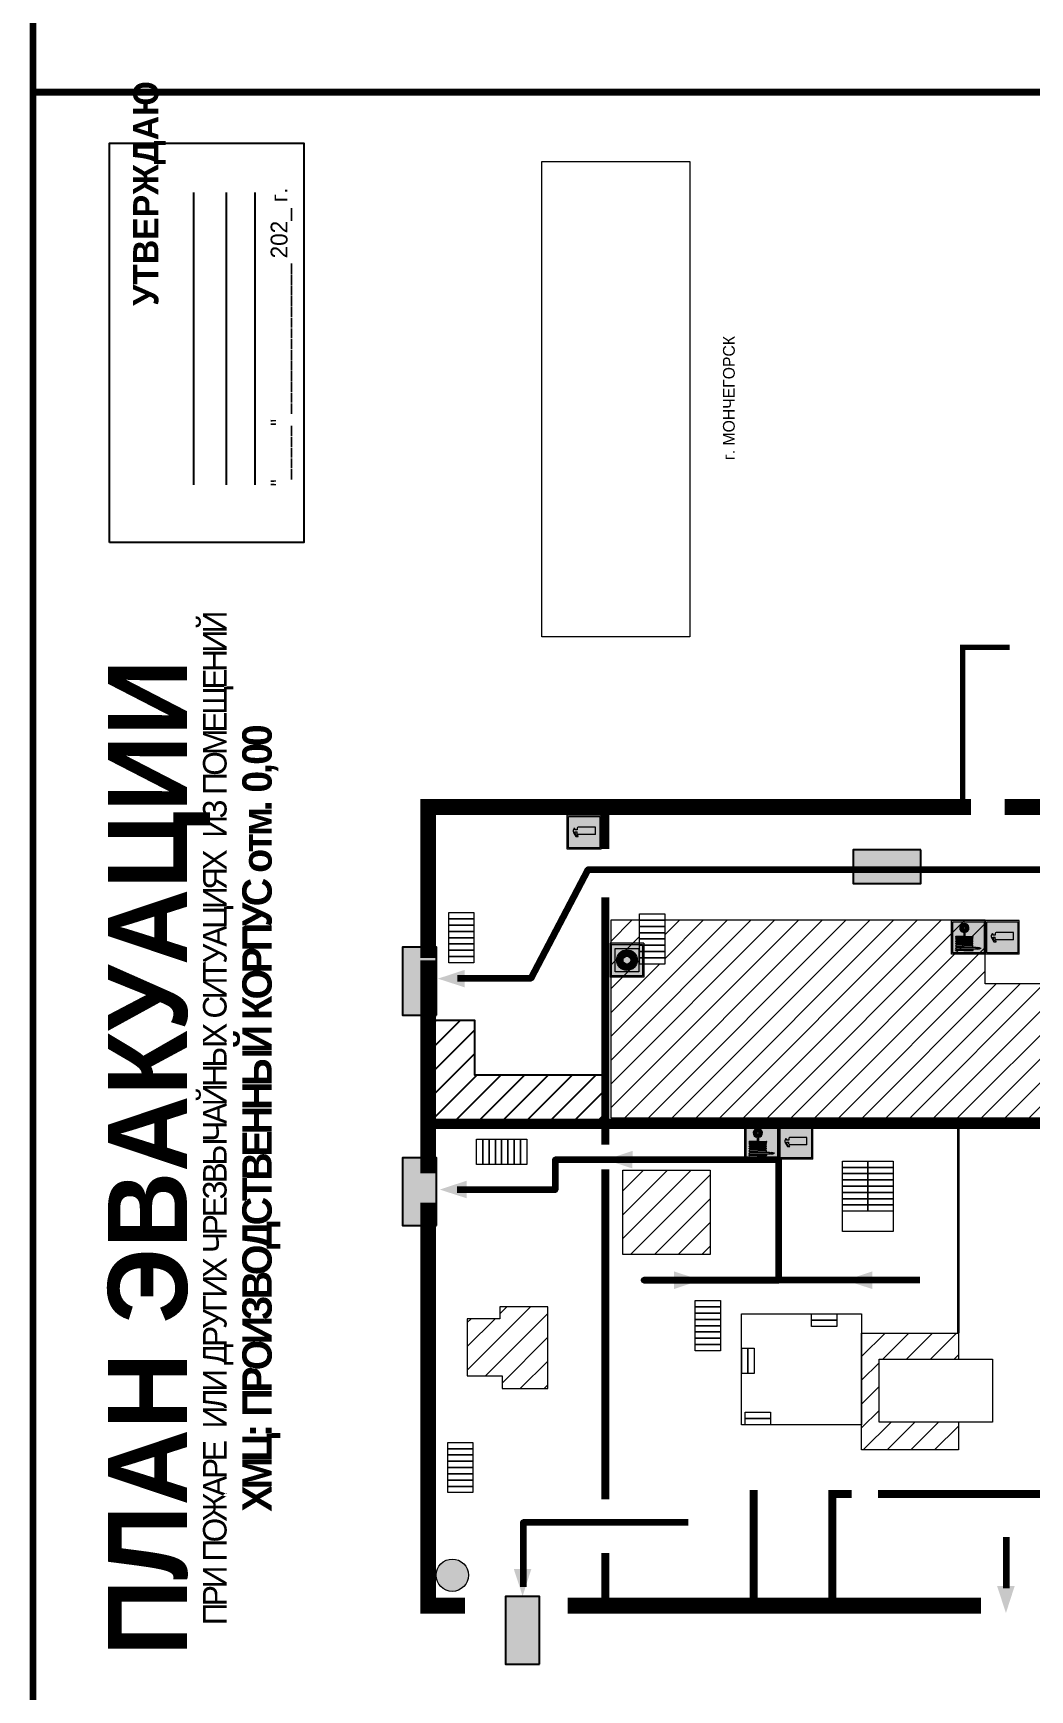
# Model space of a CAD drawing. Header units: millimetres. Extents: x 13114 to 67229, y 22859 to 38520.
# Drawn here: x 18739.7 to 18976.8, y 30517.2 to 30911.3 of the extents above; entities that cross this region are included whole.
import ezdxf

# ---------------------------------------------------------------- set-up
doc = ezdxf.new("R2010")
doc.units = ezdxf.units.MM
doc.linetypes.add('{ Wide Dash }', pattern=[12, 4, -2, 4, -2])
doc.layers.add('План_Штампы', color=7, linetype='Continuous')
doc.styles.add('обычный', font='arial.ttf')
picture_1 = doc.add_image_def('image1.jpg', size_in_pixel=(337, 105))
pattern_1 = [(225, (40975.229, 40448.611), (2.8287807, -2.8287807), [])]

# ---------------------------------------------------------------- blocks, each defined once
blk = doc.blocks.new('A$C7B8C2D5B')
at = {"lineweight": 0}
h = blk.add_hatch(color=5, dxfattribs=at)
h.dxf.hatch_style = 1
h.paths.add_polyline_path([(1.4, -3.02, 1), (-2.11, -3.02, 1)])
at = {"color": 5, "lineweight": 0}
blk.add_circle((-0.36, -3.02), 1.75, dxfattribs=at)
blk = doc.blocks.new('A$C32E8229D')
at = {"true_color": 0xffffff}
blk.add_hatch(color=7, dxfattribs=at).paths.add_polyline_path([(0, 0), (0, -8), (16, -8), (16, 0)])
h = blk.add_hatch(color=126)
h.paths.add_polyline_path([(0.2, -0.2), (15.8, -0.2), (15.8, -7.8), (0.2, -7.8)])
h.paths.add_polyline_path([(13.49, -2.05), (12.08, -2.05), (11.37, -2.63, 0.162397), (11.29, -2.84), (11.29, -3.63), (10.35, -3.63), (10.35, -4.05), (11.68, -4.05), (11.68, -3.48), (12.26, -4.28), (11.29, -5.1), (11.29, -6.78), (11.85, -6.78), (11.85, -5.44), (12.8, -4.64), (12.8, -5.94), (14.46, -5.94), (14.46, -5.39), (13.45, -5.39), (13.45, -3.97), (12.46, -2.59), (13.15, -2.59), (13.69, -3.34), (14.18, -3)], flags=16)
h.paths.add_polyline_path([(10.74, -1.82, 1), (11.8, -1.82, 1)], flags=16)
h.paths.add_polyline_path([(9.39, -3.59), (5.99, -3.59), (6.56, -3.03), (5.91, -3.03), (5.1, -3.83), (5.91, -4.64), (6.56, -4.64), (5.99, -4.09), (9.39, -4.09)], flags=16)
h.paths.add_polyline_path([(4.29, -1.08), (1.72, -1.08), (1.72, -6.6), (4.29, -6.6)], flags=16)
at = {"color": 126}
blk.add_lwpolyline([(16, -8), (0, -8), (0, 0), (16, 0)], close=True, dxfattribs=at)
blk = doc.blocks.new('A$C54414219')
at = {"true_color": 0xffffff}
h = blk.add_hatch(color=7, dxfattribs=at)
h.paths.add_polyline_path([(2.39, -9.45), (2.39, -18.3), (11.23, -18.3), (11.23, -9.45)], flags=0)
h.paths.add_polyline_path([(10.71, -13.87, -1), (2.92, -13.87, -1)], flags=0)
h.paths.add_polyline_path([(8.3, -13.87, -1), (5.33, -13.87, -1)], flags=0)
h.paths.add_polyline_path([(0.41, -7.47), (0.41, -20.27), (13.21, -20.27), (13.21, -7.47)])
h.paths.add_polyline_path([(0.92, -19.77), (12.71, -19.77), (12.71, -7.98), (0.92, -7.98)], flags=16)
h.paths.add_polyline_path([(11.23, -9.45), (11.23, -18.3), (2.39, -18.3), (2.39, -9.45)], flags=0)
at = {"lineweight": 5}
h = blk.add_hatch(color=242, dxfattribs=at)
h.paths.add_polyline_path([(12.71, -7.98), (0.92, -7.98), (0.92, -19.77), (12.71, -19.77)])
h.paths.add_polyline_path([(11.23, -18.3), (2.39, -18.3), (2.39, -9.45), (11.23, -9.45)], flags=16)
h.paths.add_polyline_path([(10.71, -13.87, -1), (2.92, -13.87, -1)], flags=0)
h.paths.add_polyline_path([(8.3, -13.87, -1), (5.33, -13.87, -1)], flags=0)
at = {"true_color": 0xffffff}
h = blk.add_hatch(color=7, dxfattribs=at)
h.paths.add_polyline_path([(2.39, -9.45), (2.39, -18.3), (11.23, -18.3), (11.23, -9.45)])
h.paths.add_polyline_path([(10.71, -13.87, -1), (2.92, -13.87, -1)], flags=16)
h.paths.add_polyline_path([(8.3, -13.87, -1), (5.33, -13.87, -1)], flags=0)
at = {"lineweight": 5}
h = blk.add_hatch(color=242, dxfattribs=at)
h.paths.add_polyline_path([(2.92, -13.87, 1), (10.71, -13.87, 1)])
h.paths.add_polyline_path([(8.3, -13.87, -1), (5.33, -13.87, -1)], flags=16)
at = {"color": 242, "lineweight": 5}
for p, q in [((0.41, -20.27), (0.41, -7.47)), ((0.41, -7.47), (13.21, -7.47)), ((0.41, -7.47), (13.21, -7.47)), ((13.21, -20.27), (13.21, -7.47)), ((0.41, -20.27), (13.21, -20.27))]:
    blk.add_line(p, q, dxfattribs=at)
for points in [[(0.92, -7.98), (12.71, -7.98), (12.71, -19.77), (0.92, -19.77)], [(2.39, -9.45), (11.23, -9.45), (11.23, -18.3), (2.39, -18.3)]]:
    blk.add_lwpolyline(points, close=True, dxfattribs=at)
for radius in [3.89, 1.49]:
    blk.add_circle((6.81, -13.87), radius, dxfattribs=at)
blk = doc.blocks.new('A$C7B4425F7')
at = {"true_color": 0xffffff}
blk.add_hatch(color=7, dxfattribs=at).paths.add_polyline_path([(0, 0), (-16, 0), (-16, -8), (0, -8)])
h = blk.add_hatch(color=126)
h.paths.add_polyline_path([(-0.2, -0.2), (-15.8, -0.2), (-15.8, -7.8), (-0.2, -7.8)])
h.paths.add_polyline_path([(-11.76, -2.03), (-11.76, -3.66), (-11.17, -3.66, -0.568275), (-11.17, -6.18), (-12.58, -6.18), (-12.58, -2.03)], flags=16)
h.paths.add_polyline_path([(-13.33, -4.12, -0.495768), (-13.59, -6.18), (-15.03, -6.18), (-15.03, -2.03), (-13.59, -2.03, -0.487973)], flags=16)
h.paths.add_polyline_path([(-10.25, -2.03), (-9.48, -2.03), (-9.48, -6.18), (-10.25, -6.18)], flags=16)
h.paths.add_polyline_path([(-13.84, -3.69), (-14.24, -3.69), (-14.24, -3.03), (-13.9, -3.03, -0.692621)], flags=0)
h.paths.add_polyline_path([(-9.15, -2.03), (-8.4, -2.03), (-8.04, -3.07), (-7.68, -2.03), (-6.93, -2.03), (-7.64, -4.1), (-6.93, -6.18), (-7.68, -6.18), (-8.04, -5.14), (-8.4, -6.18), (-9.15, -6.18), (-8.44, -4.1)], flags=16)
h.paths.add_polyline_path([(-11.76, -4.46), (-11.42, -4.46, -0.692621), (-11.36, -5.12), (-11.76, -5.12)], flags=0)
h.paths.add_polyline_path([(-13.9, -5.2), (-14.24, -5.2), (-14.24, -4.55), (-13.84, -4.55, -0.708038)], flags=0)
edge = h.paths.add_edge_path(flags=16)
edge.add_ellipse((-5.51, -4.08), major_axis=(0, 2.05), ratio=0.586184, start_angle=0, end_angle=360)
edge = h.paths.add_edge_path(flags=0)
edge.add_ellipse((-5.51, -4.08), major_axis=(0, 1.14), ratio=0.454828, start_angle=0, end_angle=360)
h.paths.add_polyline_path([(-4.13, -4.96, 0.377264), (-3.48, -4.52, 0.0555), (-3.16, -2.03), (-1.66, -2.03), (-1.66, -4.96), (-0.96, -4.96), (-0.96, -7.01), (-1.75, -7.01), (-1.75, -6.18), (-3.3, -6.18), (-3.3, -7.02), (-4.13, -7.02)], flags=16)
h.paths.add_polyline_path([(-2.73, -2.91), (-2.28, -2.91), (-2.28, -4.96), (-3.05, -4.96, 0.079136)], flags=0)
at = {"color": 126}
blk.add_lwpolyline([(-16, -8), (0, -8), (0, 0), (-16, 0)], close=True, dxfattribs=at)
blk = doc.blocks.new('A$C3AD82952')
at = {"true_color": 0xf5f5ff}
h = blk.add_hatch(color=7, dxfattribs=at)
h.dxf.hatch_style = 1
h.paths.add_polyline_path([(8.21, 8.73, 0.414214), (7.89, 9.05), (7.22, 9.05), (7.22, 9.92), (7.59, 9.92, 1), (7.57, 10.36), (7.22, 10.36), (7.22, 10.6), (6.43, 10.6), (6.43, 10.36), (6.01, 10.36), (4.74, 9.59), (4.74, 8.69), (4.98, 8.73), (4.98, 9.26), (6.12, 9.91), (6.43, 9.91), (6.43, 9.05), (5.76, 9.05, 0.414214), (5.44, 8.73), (5.44, 2.2), (8.21, 2.2)], flags=0)
h.paths.add_polyline_path([(12.8, 12.8), (0, 12.8), (0, 0), (12.8, 0)])
h.paths.add_polyline_path([(0.51, 12.29), (12.29, 12.29), (12.29, 0.51), (0.51, 0.51)], flags=16)
h.paths.add_polyline_path([(4.74, 9.59), (6.01, 10.36), (6.43, 10.36), (6.43, 10.6), (7.22, 10.6), (7.22, 10.36), (7.59, 10.36, -0.94586), (7.59, 9.92), (7.22, 9.92), (7.22, 9.05), (7.89, 9.05, -0.414214), (8.21, 8.73), (8.21, 2.2), (5.44, 2.2), (5.44, 8.73, -0.414214), (5.76, 9.05), (6.43, 9.05), (6.43, 9.91), (6.12, 9.91), (4.98, 9.26), (4.98, 8.73), (4.74, 8.69)], flags=0)
h = blk.add_hatch(color=242)
h.dxf.hatch_style = 1
h.paths.add_polyline_path([(12.29, 12.29), (0.51, 12.29), (0.51, 0.51), (12.29, 0.51)])
h.paths.add_polyline_path([(4.74, 8.69), (4.74, 9.59), (6.01, 10.36), (6.43, 10.36), (6.43, 10.6), (7.22, 10.6), (7.22, 10.36), (7.59, 10.36, -0.94586), (7.59, 9.92), (7.22, 9.92), (7.22, 9.05), (7.89, 9.05, -0.414214), (8.21, 8.73), (8.21, 2.2), (5.44, 2.2), (5.44, 8.73, -0.414214), (5.76, 9.05), (6.43, 9.05), (6.43, 9.91), (6.12, 9.91), (4.98, 9.26), (4.98, 8.73)], flags=16)
h = blk.add_hatch(color=7, dxfattribs=at)
h.dxf.hatch_style = 1
h.paths.add_polyline_path([(8.21, 8.73, 0.414214), (7.89, 9.05), (7.22, 9.05), (7.22, 9.92), (7.59, 9.92, 1), (7.57, 10.36), (7.22, 10.36), (7.22, 10.6), (6.43, 10.6), (6.43, 10.36), (6.01, 10.36), (4.74, 9.59), (4.74, 8.69), (4.98, 8.73), (4.98, 9.26), (6.12, 9.91), (6.43, 9.91), (6.43, 9.05), (5.76, 9.05, 0.414214), (5.44, 8.73), (5.44, 2.2), (8.21, 2.2)])
at = {"color": 242, "lineweight": 5}
for p, q in [((0, 0), (0, 12.8)), ((0, 12.8), (12.8, 12.8)), ((12.8, 0), (12.8, 12.8)), ((6.01, 10.36), (4.74, 9.59)), ((4.74, 9.59), (4.74, 8.69)), ((4.74, 8.69), (4.98, 8.73)), ((4.98, 9.26), (6.12, 9.91)), ((4.98, 8.73), (4.98, 9.26)), ((5.44, 2.2), (5.44, 8.73)), ((5.76, 9.05), (6.43, 9.05)), ((6.01, 10.36), (6.43, 10.36)), ((6.12, 9.91), (6.43, 9.91)), ((7.22, 10.6), (6.43, 10.6)), ((6.43, 10.6), (6.43, 10.36)), ((6.43, 9.91), (6.43, 9.05)), ((7.22, 10.36), (7.22, 10.6)), ((7.59, 10.36), (7.22, 10.36)), ((7.22, 9.05), (7.22, 9.92)), ((7.59, 9.92), (7.22, 9.92)), ((7.89, 9.05), (7.22, 9.05)), ((8.21, 2.2), (8.21, 8.73)), ((0, 0), (12.8, 0)), ((5.44, 2.2), (8.21, 2.2))]:
    blk.add_line(p, q, dxfattribs=at)
blk.add_lwpolyline([(0.51, 12.29), (12.29, 12.29), (12.29, 0.51), (0.51, 0.51)], close=True, dxfattribs=at)
for centre, radius, start, end in [((5.76, 8.73), 0.32, 90, 180), ((7.58, 10.14), 0.223, 273.18746, 86.81254), ((7.89, 8.73), 0.32, 0, 90)]:
    blk.add_arc(centre, radius, start, end, dxfattribs=at)
blk = doc.blocks.new('A$C37112FD5')
at = {"true_color": 0xf5f5ff}
h = blk.add_hatch(color=7, dxfattribs=at)
h.dxf.hatch_style = 1
h.paths.add_polyline_path([(12.8, -7.4), (0, -7.4), (0, -20.2), (12.8, -20.2)])
h.paths.add_polyline_path([(12.29, -7.91), (12.29, -19.69), (0.51, -19.69), (0.51, -7.91)], flags=16)
h.paths.add_polyline_path([(4.98, -9.04, -0.42597), (5.17, -9.22), (5.17, -12.25), (5.17, -15.29, -0.432244), (4.98, -15.47), (4.83, -15.47, -0.42597), (4.64, -15.29), (4.64, -12.25), (4.64, -9.22, -0.432244), (4.83, -9.04)], flags=0)
h.paths.add_polyline_path([(4.28, -9.22), (4.28, -12.25), (4.28, -15.29, -0.432244), (4.09, -15.47), (3.94, -15.47, -0.42597), (3.75, -15.29), (3.75, -12.25), (3.75, -9.22, -0.432244), (3.94, -9.04), (4.09, -9.04, -0.42597)], flags=0)
h.paths.add_polyline_path([(5.72, -9.04), (5.87, -9.04, -0.42597), (6.06, -9.22), (6.06, -12.25), (6.06, -15.29, -0.432244), (5.87, -15.47), (5.72, -15.47, -0.42597), (5.53, -15.29), (5.53, -12.25), (5.53, -9.22, -0.432244)], flags=0)
h.paths.add_polyline_path([(6.42, -8.9), (6.5, -8.9, -0.42597), (6.69, -9.08), (6.69, -12.03), (8.21, -12.03, -15.824349), (8.21, -12.47), (6.69, -12.47), (6.69, -15.42, -0.432244), (6.5, -15.6), (6.42, -15.6)], flags=0)
h.paths.add_polyline_path([(3.39, -9.22), (3.39, -12.25), (3.39, -15.29, -0.432244), (3.2, -15.47), (3.05, -15.47, -0.42597), (2.85, -15.29), (2.85, -12.25), (2.85, -9.22, -0.432244), (3.05, -9.04), (3.2, -9.04, -0.42597)], flags=0)
h.paths.add_polyline_path([(2.5, -9.22), (2.5, -16.71), (1.96, -16.71), (1.96, -9.22, -0.432244), (2.15, -9.04), (2.31, -9.04, -0.42597)], flags=0)
h.paths.add_polyline_path([(1.61, -8.9), (1.61, -15.6), (1.57, -15.6, -0.42597), (1.37, -15.42), (1.37, -12.03), (1.37, -9.09, -0.432244), (1.57, -8.9)], flags=0)
h.paths.add_polyline_path([(9.76, -10.81), (9.76, -12.03), (8.49, -12.03, -0.336371)], flags=0)
h.paths.add_polyline_path([(8.49, -12.47), (9.76, -12.47), (9.76, -13.7, -0.336371)], flags=0)
h.paths.add_polyline_path([(10.11, -10.81, -0.336371), (11.38, -12.03), (10.11, -12.03)], flags=0)
h.paths.add_polyline_path([(10.11, -12.47), (11.38, -12.47, -0.336371), (10.11, -13.7)], flags=0)
h.paths.add_polyline_path([(2.5, -16.84), (2.5, -17.05), (1.97, -17.05), (1.97, -16.84)], flags=0)
h.paths.add_polyline_path([(2.5, -17.24, -0.033778), (2.24, -18.6, -0.033778), (1.97, -17.24)], flags=0)
h = blk.add_hatch(color=242)
h.dxf.hatch_style = 1
h.paths.add_polyline_path([(12.29, -7.91), (0.51, -7.91), (0.51, -19.69), (12.29, -19.69)])
h.paths.add_polyline_path([(6.42, -15.6), (6.42, -8.9), (6.5, -8.9, -0.42597), (6.69, -9.08), (6.69, -12.03), (8.21, -12.03, -15.824349), (8.21, -12.47), (6.69, -12.47), (6.69, -15.42, -0.432244), (6.5, -15.6)], flags=16)
h.paths.add_polyline_path([(5.87, -15.47), (5.72, -15.47, -0.42597), (5.53, -15.29), (5.53, -12.25), (5.53, -9.22, -0.432244), (5.72, -9.04), (5.87, -9.04, -0.42597), (6.06, -9.22), (6.06, -12.25), (6.06, -15.29, -0.432244)], flags=16)
h.paths.add_polyline_path([(4.98, -15.47), (4.83, -15.47, -0.42597), (4.64, -15.29), (4.64, -12.25), (4.64, -9.22, -0.432244), (4.83, -9.04), (4.98, -9.04, -0.42597), (5.17, -9.22), (5.17, -12.25), (5.17, -15.29, -0.432244)], flags=16)
h.paths.add_polyline_path([(4.09, -15.47), (3.94, -15.47, -0.42597), (3.75, -15.29), (3.75, -12.25), (3.75, -9.22, -0.432244), (3.94, -9.04), (4.09, -9.04, -0.42597), (4.28, -9.22), (4.28, -12.25), (4.28, -15.29, -0.432244)], flags=16)
h.paths.add_polyline_path([(3.2, -15.47), (3.05, -15.47, -0.42597), (2.85, -15.29), (2.85, -12.25), (2.85, -9.22, -0.432244), (3.05, -9.04), (3.2, -9.04, -0.42597), (3.39, -9.22), (3.39, -12.25), (3.39, -15.29, -0.432244)], flags=16)
h.paths.add_polyline_path([(2.5, -17.05), (1.97, -17.05), (1.97, -16.84), (2.5, -16.84)], flags=16)
h.paths.add_polyline_path([(2.5, -17.24, -0.033778), (2.24, -18.6, -0.033778), (1.97, -17.24)], flags=16)
h.paths.add_polyline_path([(2.5, -16.71), (1.96, -16.71), (1.96, -9.22, -0.432244), (2.15, -9.04), (2.31, -9.04, -0.42597), (2.5, -9.22)], flags=16)
h.paths.add_polyline_path([(1.61, -15.6), (1.57, -15.6, -0.42597), (1.37, -15.42), (1.37, -12.03), (1.37, -9.09, -0.432244), (1.57, -8.9), (1.61, -8.9)], flags=16)
h.paths.add_polyline_path([(8.49, -12.47), (9.76, -12.47), (9.76, -13.7, -0.336371)], flags=0)
h.paths.add_polyline_path([(10.11, -13.7), (10.11, -12.47), (11.38, -12.47, -0.336371)], flags=0)
h.paths.add_polyline_path([(8.49, -12.03, -0.336371), (9.76, -10.81), (9.76, -12.03)], flags=0)
h.paths.add_polyline_path([(10.11, -12.03), (10.11, -10.81, -0.336371), (11.38, -12.03)], flags=0)
h = blk.add_hatch(color=7, dxfattribs=at)
h.dxf.hatch_style = 1
h.paths.add_polyline_path([(1.61, -8.9), (1.57, -8.9, 0.432244), (1.37, -9.09), (1.37, -12.03), (1.37, -15.42, 0.42597), (1.57, -15.6), (1.61, -15.6)])
h.paths.add_polyline_path([(2.5, -9.22, 0.42597), (2.31, -9.04), (2.15, -9.04, 0.432244), (1.96, -9.22), (1.96, -16.71), (2.5, -16.71)])
h.paths.add_polyline_path([(2.5, -16.84), (1.97, -16.84), (1.97, -17.05), (2.5, -17.05)])
h.paths.add_polyline_path([(2.5, -17.24), (1.97, -17.24, 0.033778), (2.24, -18.6, 0.033778)])
h.paths.add_polyline_path([(3.39, -12.25), (3.39, -9.22, 0.42597), (3.2, -9.04), (3.05, -9.04, 0.432244), (2.85, -9.22), (2.85, -12.25), (2.85, -15.29, 0.42597), (3.05, -15.47), (3.2, -15.47, 0.432244), (3.39, -15.29)])
h.paths.add_polyline_path([(4.28, -12.25), (4.28, -9.22, 0.42597), (4.09, -9.04), (3.94, -9.04, 0.432244), (3.75, -9.22), (3.75, -12.25), (3.75, -15.29, 0.42597), (3.94, -15.47), (4.09, -15.47, 0.432244), (4.28, -15.29)])
h.paths.add_polyline_path([(5.17, -12.25), (5.17, -9.22, 0.42597), (4.98, -9.04), (4.83, -9.04, 0.432244), (4.64, -9.22), (4.64, -12.25), (4.64, -15.29, 0.42597), (4.83, -15.47), (4.98, -15.47, 0.432244), (5.17, -15.29)])
h.paths.add_polyline_path([(6.06, -12.25), (6.06, -9.22, 0.42597), (5.87, -9.04), (5.72, -9.04, 0.432244), (5.53, -9.22), (5.53, -12.25), (5.53, -15.29, 0.42597), (5.72, -15.47), (5.87, -15.47, 0.432244), (6.06, -15.29)])
h.paths.add_polyline_path([(6.69, -12.47), (8.21, -12.47, 15.824349), (8.21, -12.03), (6.69, -12.03), (6.69, -9.08, 0.42597), (6.5, -8.9), (6.42, -8.9), (6.42, -15.6), (6.5, -15.6, 0.432244), (6.69, -15.42)])
h.paths.add_polyline_path([(8.49, -12.47), (9.76, -12.47), (9.76, -13.7, -0.336371)], flags=16)
h.paths.add_polyline_path([(8.49, -12.03, -0.336371), (9.76, -10.81), (9.76, -12.03)], flags=16)
h.paths.add_polyline_path([(10.11, -12.47), (11.38, -12.47, -0.336371), (10.11, -13.7)], flags=16)
h.paths.add_polyline_path([(10.11, -12.03), (10.11, -10.81, -0.336371), (11.38, -12.03)], flags=16)
h = blk.add_hatch(color=242)
h.dxf.hatch_style = 1
h.paths.add_polyline_path([(9.76, -10.81, 0.336371), (8.49, -12.03), (9.76, -12.03)])
h.paths.add_polyline_path([(10.11, -10.81), (10.11, -12.03), (11.38, -12.03, 0.336371)])
h.paths.add_polyline_path([(11.38, -12.47), (10.11, -12.47), (10.11, -13.7, 0.336371)])
h.paths.add_polyline_path([(9.76, -12.47), (8.49, -12.47, 0.336371), (9.76, -13.7)])
at = {"color": 242, "lineweight": 5}
for p, q in [((0, -20.2), (0, -7.4)), ((0, -7.4), (12.8, -7.4)), ((1.37, -12.03), (1.37, -9.08)), ((1.37, -12.03), (1.37, -15.42)), ((1.57, -8.9), (1.61, -8.9)), ((1.61, -8.9), (1.61, -15.6)), ((1.96, -16.71), (1.96, -9.22)), ((2.15, -9.04), (2.31, -9.04)), ((2.5, -16.71), (2.5, -9.22)), ((2.85, -12.25), (2.85, -9.22)), ((2.85, -12.25), (2.85, -15.29)), ((3.05, -9.04), (3.2, -9.04)), ((3.39, -12.25), (3.39, -9.22)), ((3.39, -12.25), (3.39, -15.29)), ((3.75, -12.25), (3.75, -9.22)), ((3.75, -12.25), (3.75, -15.29)), ((3.94, -9.04), (4.09, -9.04)), ((4.28, -12.25), (4.28, -9.22)), ((4.28, -12.25), (4.28, -15.29)), ((4.64, -12.25), (4.64, -9.22)), ((4.64, -12.25), (4.64, -15.29)), ((4.83, -9.04), (4.98, -9.04)), ((5.17, -12.25), (5.17, -9.22)), ((5.17, -12.25), (5.17, -15.29)), ((5.53, -12.25), (5.53, -9.22)), ((5.53, -12.25), (5.53, -15.29)), ((5.72, -9.04), (5.87, -9.04)), ((6.06, -12.25), (6.06, -9.22)), ((6.06, -12.25), (6.06, -15.29)), ((6.42, -8.9), (6.42, -15.6)), ((6.5, -8.9), (6.42, -8.9)), ((6.69, -12.03), (6.69, -9.08)), ((8.21, -12.03), (6.69, -12.03)), ((8.21, -12.47), (6.69, -12.47)), ((6.69, -12.47), (6.69, -15.42)), ((9.76, -12.03), (8.49, -12.03)), ((9.76, -12.47), (8.49, -12.47)), ((9.76, -10.81), (9.76, -12.03)), ((9.76, -12.47), (9.76, -13.7)), ((10.11, -10.81), (10.11, -12.03)), ((11.38, -12.03), (10.11, -12.03)), ((11.38, -12.47), (10.11, -12.47)), ((10.11, -12.47), (10.11, -13.7)), ((12.8, -20.2), (12.8, -7.4)), ((1.57, -15.6), (1.61, -15.6)), ((1.96, -16.71), (2.5, -16.71)), ((1.97, -16.84), (2.5, -16.84)), ((1.97, -17.05), (1.97, -16.84)), ((2.5, -17.05), (1.97, -17.05)), ((1.97, -17.24), (2.5, -17.24)), ((2.5, -16.84), (2.5, -17.05)), ((3.05, -15.47), (3.2, -15.47)), ((3.94, -15.47), (4.09, -15.47)), ((4.83, -15.47), (4.98, -15.47)), ((5.72, -15.47), (5.87, -15.47)), ((6.42, -15.6), (6.5, -15.6)), ((0, -20.2), (12.8, -20.2))]:
    blk.add_line(p, q, dxfattribs=at)
blk.add_lwpolyline([(0.51, -7.91), (12.29, -7.91), (12.29, -19.69), (0.51, -19.69)], close=True, dxfattribs=at)
for centre, radius, start, end in [((1.56, -9.09), 0.182, 87.10267, 180.60715), ((2.15, -9.22), 0.182, 87.10267, 180.60715), ((2.32, -9.22), 0.182, 359.39285, 92.89733), ((3.04, -9.22), 0.182, 87.10267, 180.60715), ((3.21, -9.22), 0.182, 359.39285, 92.89733), ((3.93, -9.22), 0.182, 87.10267, 180.60715), ((4.1, -9.22), 0.182, 359.39285, 92.89733), ((4.82, -9.22), 0.182, 87.10267, 180.60715), ((4.99, -9.22), 0.182, 359.39285, 92.89733), ((5.71, -9.22), 0.182, 87.10267, 180.60715), ((5.88, -9.22), 0.182, 359.39285, 92.89733), ((6.51, -9.09), 0.182, 359.39285, 92.89733), ((9.93, -12.25), 1.74, 187.23185, 172.76815), ((9.93, -12.25), 1.46, 96.99266, 171.35851), ((9.93, -12.25), 1.46, 188.64149, 263.00734), ((9.93, -12.25), 1.46, 8.64149, 83.00734), ((9.93, -12.25), 1.46, 276.99266, 351.35851), ((1.56, -15.42), 0.182, 179.39285, 272.89733), ((12.17, -15.98), 10.27, 187.04098, 194.7793), ((-7.7, -15.98), 10.27, 345.2207, 352.95902), ((3.04, -15.29), 0.182, 179.39285, 272.89733), ((3.21, -15.29), 0.182, 267.10267, 0.60715), ((3.93, -15.29), 0.182, 179.39285, 272.89733), ((4.1, -15.29), 0.182, 267.10267, 0.60715), ((4.82, -15.29), 0.182, 179.39285, 272.89733), ((4.99, -15.29), 0.182, 267.10267, 0.60715), ((5.71, -15.29), 0.182, 179.39285, 272.89733), ((5.88, -15.29), 0.182, 267.10267, 0.60715), ((6.51, -15.42), 0.182, 267.10267, 0.60715)]:
    blk.add_arc(centre, radius, start, end, dxfattribs=at)

msp = doc.modelspace()

# ---------------------------------------------------------------- hatches: boundary and pattern name
at = {"lineweight": 0}
h = msp.add_hatch(dxfattribs=at)
h.set_pattern_fill('ANSI31', color=256, scale=1.26, angle=180)
h.set_pattern_definition(pattern_1)
h.paths.add_polyline_path([(19062.66, 30673.09), (19062.66, 30685.13), (19050.31, 30685.13), (19050.31, 30683.64), (19050.31, 30682.15), (19050.31, 30680.66), (19050.31, 30679.17), (19050.31, 30677.68), (19050.31, 30676.19), (19050.31, 30674.69), (19050.31, 30673.2), (19044.31, 30673.2), (19044.31, 30674.69), (19044.31, 30676.19), (19044.31, 30677.68), (19044.31, 30679.17), (19044.31, 30680.66), (19044.31, 30682.15), (19044.31, 30683.64), (19044.31, 30685.13), (18966.18, 30685.13), (18966.18, 30700.3), (18889.93, 30700.3), (18889.93, 30689.86), (18883.92, 30689.86), (18883.92, 30700.3), (18877.07, 30700.3), (18877.07, 30653.32), (19062.66, 30653.32)])
h = msp.add_hatch()
h.set_pattern_fill('ANSI31', color=256, scale=1.26, angle=180)
h.set_pattern_definition(pattern_1)
h.paths.add_polyline_path([(18875.11, 30652.18), (18875.35, 30663.42), (18844.74, 30663.42), (18844.74, 30676.4), (18833.72, 30676.4), (18833.72, 30652.18)])
h = msp.add_hatch(dxfattribs=at)
h.set_pattern_fill('ANSI31', color=256, scale=1.26, angle=180)
h.set_pattern_definition(pattern_1)
h.paths.add_polyline_path([(18879.94, 30640.85), (18879.94, 30620.78), (18900.73, 30620.78), (18900.73, 30640.85)])
h = msp.add_hatch(dxfattribs=at)
h.set_pattern_fill('ANSI31', color=256, scale=1.26, angle=180)
h.set_pattern_definition(pattern_1)
h.paths.add_polyline_path([(18936.73, 30602.09), (18936.73, 30574.3), (18959.78, 30574.3), (18959.78, 30580.89), (18940.9, 30580.89), (18940.9, 30595.91), (18959.78, 30595.91), (18959.78, 30602.09)])
h.paths.add_polyline_path([(18842.96, 30591.95), (18851.23, 30591.95), (18851.23, 30588.87), (18862.11, 30588.87), (18862.11, 30608.29), (18850.72, 30608.29), (18850.72, 30605.51), (18842.96, 30605.51)])

# ---------------------------------------------------------------- linework, layer by layer
at = {"color": 1, "lineweight": 100}
for points in [[(18739.68, 31292.29), (19339.68, 31292.29), (19339.68, 30897.29), (18739.68, 30897.29)], [(18739.68, 30897.29), (19339.68, 30897.29), (19339.68, 30502.29), (18739.68, 30502.29)]]:
    msp.add_lwpolyline(points, close=True, dxfattribs=at)
msp.add_lwpolyline([(18757.88, 30790.15), (18757.88, 30885.15), (18804.08, 30885.15), (18804.08, 30790.15)], close=True)
for points in [[(18777.92, 30803.9), (18777.92, 30873.43)], [(18785.69, 30803.9), (18785.69, 30873.43)], [(18792.47, 30803.9), (18792.47, 30873.43)], [(18875.35, 30663.42), (18844.74, 30663.42), (18844.74, 30676.4), (18833.72, 30676.4), (18833.72, 30652.18), (18875.11, 30652.18), (18875.35, 30663.42)]]:
    msp.add_lwpolyline(points)
at = {"lineweight": 0}
for points, const_width in [([(18971.95, 30765.22), (18960.81, 30765.22), (18960.81, 30727.5)], 1.26), ([(18833.65, 30691.28), (18833.65, 30727.25), (18962.75, 30727.25)], 3.78), ([(18970.8, 30727.25), (19063.86, 30727.25)], 3.78), ([(18875.77, 30717.25), (18875.77, 30727.39)], 1.89), ([(18875.77, 30646.9), (18875.77, 30705.72)], 1.89), ([(18833.65, 30640.05), (18833.65, 30690.74)], 3.78), ([(18993.37, 30651.85), (18833.82, 30651.85)], 2.52), ([(18875.77, 30562.54), (18875.77, 30641.04)], 1.89), ([(18842.45, 30537.23), (18833.65, 30537.23), (18833.65, 30633.07)], 3.78), ([(18911.1, 30537.87), (18911.1, 30564.75)], 1.89), ([(18934.38, 30563.81), (18929.82, 30563.81), (18929.82, 30537.09)], 1.89), ([(18986.12, 30563.81), (18940.67, 30563.81)], 1.89), ([(18875.77, 30537.5), (18875.77, 30549.76)], 1.89), ([(18965.14, 30537.23), (18866.87, 30537.23)], 3.78)]:
    msp.add_lwpolyline(points, dxfattribs=dict(at, const_width=const_width))
at = {"color": 126, "lineweight": 100, "true_color": 0x008754}
for points in [[(18840.65, 30686.51), (18858.13, 30686.51), (18871.73, 30712.32), (19070.73, 30712.32)], [(18950.57, 30614.69), (18884.99, 30614.69), (18917.08, 30614.69), (18917.08, 30643.27), (18863.89, 30643.27), (18863.89, 30636.17), (18840.55, 30636.17)], [(18895.47, 30557.05), (18856.24, 30557.05), (18856.24, 30541.74)], [(18971.22, 30541.4), (18971.22, 30553.55)]]:
    msp.add_lwpolyline(points, dxfattribs=at)
at = {"lineweight": 0}
for points in [[(18838.53, 30702.1), (18844.54, 30702.1), (18844.54, 30700.61), (18838.53, 30700.61)], [(18883.92, 30701.79), (18889.93, 30701.79), (18889.93, 30700.3), (18883.92, 30700.3)], [(18838.53, 30700.61), (18844.54, 30700.61), (18844.54, 30699.12), (18838.53, 30699.12)], [(18838.53, 30699.12), (18844.54, 30699.12), (18844.54, 30697.63), (18838.53, 30697.63)], [(18838.53, 30697.63), (18844.54, 30697.63), (18844.54, 30696.14), (18838.53, 30696.14)], [(18883.92, 30700.3), (18889.93, 30700.3), (18889.93, 30698.81), (18883.92, 30698.81)], [(18883.92, 30698.81), (18889.93, 30698.81), (18889.93, 30697.32), (18883.92, 30697.32)], [(18883.92, 30697.32), (18889.93, 30697.32), (18889.93, 30695.83), (18883.92, 30695.83)], [(18838.53, 30696.14), (18844.54, 30696.14), (18844.54, 30694.64), (18838.53, 30694.64)], [(18838.53, 30694.64), (18844.54, 30694.64), (18844.54, 30693.15), (18838.53, 30693.15)], [(18883.92, 30695.83), (18889.93, 30695.83), (18889.93, 30694.34), (18883.92, 30694.34)], [(18883.92, 30694.34), (18889.93, 30694.34), (18889.93, 30692.84), (18883.92, 30692.84)], [(18838.53, 30693.15), (18844.54, 30693.15), (18844.54, 30691.66), (18838.53, 30691.66)], [(18838.53, 30691.66), (18844.54, 30691.66), (18844.54, 30690.17), (18838.53, 30690.17)], [(18883.92, 30692.84), (18889.93, 30692.84), (18889.93, 30691.35), (18883.92, 30691.35)], [(18883.92, 30691.35), (18889.93, 30691.35), (18889.93, 30689.86), (18883.92, 30689.86)], [(18846.64, 30648.21), (18846.64, 30642.2), (18845.15, 30642.2), (18845.15, 30648.21)], [(18848.14, 30648.21), (18848.14, 30642.2), (18846.64, 30642.2), (18846.64, 30648.21)], [(18849.63, 30648.21), (18849.63, 30642.2), (18848.14, 30642.2), (18848.14, 30648.21)], [(18851.12, 30648.21), (18851.12, 30642.2), (18849.63, 30642.2), (18849.63, 30648.21)], [(18852.61, 30648.21), (18852.61, 30642.2), (18851.12, 30642.2), (18851.12, 30648.21)], [(18854.1, 30648.21), (18854.1, 30642.2), (18852.61, 30642.2), (18852.61, 30648.21)], [(18855.59, 30648.21), (18855.59, 30642.2), (18854.1, 30642.2), (18854.1, 30648.21)], [(18857.09, 30648.21), (18857.09, 30642.2), (18855.59, 30642.2), (18855.59, 30648.21)], [(18932.23, 30643), (18938.24, 30643), (18938.24, 30641.5), (18932.23, 30641.5)], [(18938.24, 30643), (18944.25, 30643), (18944.25, 30641.5), (18938.24, 30641.5)], [(18879.94, 30640.85), (18900.73, 30640.85), (18900.73, 30620.78), (18879.94, 30620.78)], [(18932.23, 30641.5), (18938.24, 30641.5), (18938.24, 30640.01), (18932.23, 30640.01)], [(18932.23, 30640.01), (18938.24, 30640.01), (18938.24, 30638.52), (18932.23, 30638.52)], [(18932.23, 30638.52), (18938.24, 30638.52), (18938.24, 30637.03), (18932.23, 30637.03)], [(18938.24, 30641.5), (18944.25, 30641.5), (18944.25, 30640.01), (18938.24, 30640.01)], [(18938.24, 30640.01), (18944.25, 30640.01), (18944.25, 30638.52), (18938.24, 30638.52)], [(18938.24, 30638.52), (18944.25, 30638.52), (18944.25, 30637.03), (18938.24, 30637.03)], [(18932.23, 30637.03), (18938.24, 30637.03), (18938.24, 30635.54), (18932.23, 30635.54)], [(18932.23, 30635.54), (18938.24, 30635.54), (18938.24, 30634.05), (18932.23, 30634.05)], [(18932.23, 30634.05), (18938.24, 30634.05), (18938.24, 30632.56), (18932.23, 30632.56)], [(18938.24, 30637.03), (18944.25, 30637.03), (18944.25, 30635.54), (18938.24, 30635.54)], [(18938.24, 30635.54), (18944.25, 30635.54), (18944.25, 30634.05), (18938.24, 30634.05)], [(18938.24, 30634.05), (18944.25, 30634.05), (18944.25, 30632.56), (18938.24, 30632.56)], [(18932.23, 30632.56), (18938.24, 30632.56), (18938.24, 30631.06), (18932.23, 30631.06)], [(18938.24, 30632.56), (18944.25, 30632.56), (18944.25, 30631.06), (18938.24, 30631.06)], [(18897.16, 30609.8), (18903.17, 30609.8), (18903.17, 30608.3), (18897.16, 30608.3)], [(18897.16, 30608.3), (18903.17, 30608.3), (18903.17, 30606.81), (18897.16, 30606.81)], [(18897.16, 30606.81), (18903.17, 30606.81), (18903.17, 30605.32), (18897.16, 30605.32)], [(18936.73, 30580.28), (18908.21, 30580.28), (18908.21, 30606.66), (18936.73, 30606.66)], [(18924.83, 30606.66), (18930.84, 30606.66), (18930.84, 30605.17), (18924.83, 30605.17)], [(18897.16, 30605.32), (18903.17, 30605.32), (18903.17, 30603.83), (18897.16, 30603.83)], [(18897.16, 30603.83), (18903.17, 30603.83), (18903.17, 30602.34), (18897.16, 30602.34)], [(18924.83, 30605.17), (18930.84, 30605.17), (18930.84, 30603.68), (18924.83, 30603.68)], [(18897.16, 30602.34), (18903.17, 30602.34), (18903.17, 30600.85), (18897.16, 30600.85)], [(18897.16, 30600.85), (18903.17, 30600.85), (18903.17, 30599.36), (18897.16, 30599.36)], [(18897.16, 30599.36), (18903.17, 30599.36), (18903.17, 30597.86), (18897.16, 30597.86)], [(18909.72, 30598.49), (18909.72, 30592.49), (18908.23, 30592.49), (18908.23, 30598.49)], [(18911.21, 30598.49), (18911.21, 30592.49), (18909.72, 30592.49), (18909.72, 30598.49)], [(18967.9, 30580.89), (18940.9, 30580.89), (18940.9, 30595.91), (18967.9, 30595.91)], [(18909.08, 30583.27), (18915.09, 30583.27), (18915.09, 30581.78), (18909.08, 30581.78)], [(18909.08, 30581.78), (18915.09, 30581.78), (18915.09, 30580.29), (18909.08, 30580.29)], [(18838.29, 30576.06), (18844.29, 30576.06), (18844.29, 30574.57), (18838.29, 30574.57)], [(18838.29, 30574.57), (18844.29, 30574.57), (18844.29, 30573.08), (18838.29, 30573.08)], [(18838.29, 30573.08), (18844.29, 30573.08), (18844.29, 30571.59), (18838.29, 30571.59)], [(18838.29, 30571.59), (18844.29, 30571.59), (18844.29, 30570.09), (18838.29, 30570.09)], [(18838.29, 30570.09), (18844.29, 30570.09), (18844.29, 30568.6), (18838.29, 30568.6)], [(18838.29, 30568.6), (18844.29, 30568.6), (18844.29, 30567.11), (18838.29, 30567.11)], [(18838.29, 30567.11), (18844.29, 30567.11), (18844.29, 30565.62), (18838.29, 30565.62)], [(18838.29, 30565.62), (18844.29, 30565.62), (18844.29, 30564.13), (18838.29, 30564.13)]]:
    msp.add_lwpolyline(points, close=True, dxfattribs=at)
for points in [[(19062.66, 30651.85), (19062.66, 30673.09), (19062.66, 30685.13), (18966.18, 30685.13), (18966.18, 30700.3), (18889.93, 30700.3), (18889.93, 30689.86), (18883.92, 30689.86), (18883.92, 30700.3), (18877.07, 30700.3), (18877.07, 30653.32), (19062.66, 30653.32), (19062.66, 30665.79)], [(18944.25, 30631.06), (18944.25, 30626.26), (18932.23, 30626.26), (18932.23, 30631.06)], [(18851.23, 30591.95), (18851.23, 30588.87), (18862.11, 30588.87), (18862.11, 30608.29), (18850.72, 30608.29), (18850.72, 30605.51), (18842.96, 30605.51), (18842.96, 30591.95), (18851.23, 30591.95), (18851.23, 30588.96)], [(18959.78, 30580.89), (18959.78, 30574.3), (18936.73, 30574.3), (18936.73, 30602.09), (18959.78, 30602.09), (18959.78, 30595.91)]]:
    msp.add_lwpolyline(points, dxfattribs=at)
at = {"linetype": '{ Wide Dash }', "lineweight": 0, "const_width": 0.63}
msp.add_lwpolyline([(18959.78, 30602.09), (18959.78, 30651.51)], dxfattribs=at)
at = {"layer": 'План_Штампы', "color": 126, "true_color": 0x008754}
for points in [[(18842.37, 30688.49), (18842.36, 30684.32), (18835.96, 30686.39)], [(18882.26, 30645.41), (18882.25, 30641.24), (18875.85, 30643.31)], [(18842.79, 30638.32), (18842.78, 30634.16), (18836.39, 30636.22)], [(18892.14, 30612.57), (18892.15, 30616.74), (18898.55, 30614.67)], [(18939.28, 30616.74), (18939.27, 30612.57), (18932.88, 30614.64)], [(18854.02, 30545.95), (18858.19, 30545.94), (18856.12, 30539.54)], [(18968.99, 30541.89), (18973.16, 30541.88), (18971.09, 30535.48)]]:
    msp.add_solid(points, dxfattribs=at)

# ---------------------------------------------------------------- block references
for name, p, xscale, yscale, zscale, rotation in [('A$C3AD82952', (18874.81, 30717.23), 0.6300000000000001, 0.6300000000000001, 0.6300000000000001, 90), ('A$C37112FD5', (18953.47, 30692.2), 0.6299983876571059, 0.6299983876571059, 0.6299983876571059, 90), ('A$C3AD82952', (18974.26, 30692.2), 0.6300000000000001, 0.6300000000000001, 0.6300000000000001, 90), ('A$C54414219', (18885.23, 30682.06), 0.6300000000000001, 0.6300000000000001, 0.6300000000000001, 180), ('A$C37112FD5', (18904.35, 30643.44), 0.6299983876571059, 0.6299983876571059, 0.6299983876571059, 90), ('A$C3AD82952', (18925.14, 30643.44), 0.6300000000000001, 0.6300000000000001, 0.6300000000000001, 90), ('A$C7B8C2D5B', (18838.6, 30537.86), 2.194838708102703, 2.194838708102703, 2.194838708102703, 180)]:
    msp.add_blockref(name, p, dxfattribs=dict(xscale=xscale, yscale=yscale, zscale=zscale, rotation=rotation))
at = {"layer": 'План_Штампы', "color": 126, "true_color": 0x008754, "xscale": -1.008, "yscale": 1.008, "zscale": 1.008, "rotation": 180}
msp.add_blockref('A$C32E8229D', (18934.72, 30709), dxfattribs=at)
at = {"layer": 'План_Штампы', "xscale": 1.008, "yscale": 1.008, "zscale": 1.008, "rotation": 90}
for p in [(18827.56, 30693.86), (18827.53, 30643.77), (18852.04, 30539.44)]:
    msp.add_blockref('A$C7B4425F7', p, dxfattribs=at)

# ---------------------------------------------------------------- texts
at = {"lineweight": 0, "rotation": 90, "style": 'обычный'}
for s, insert, char_height, width, attachment_point in [('\\pi-18,l18,t18;{\\fProxima Nova Rg|b1|i0|c204|p2;УТВЕРЖДАЮ\\H1.1997x; }', (18767.34, 30873.18), 6, 126.6484, 5), ('{\\fArial Narrow|b0|i0|c204|p34;"_____" ______________ \\fProxima Nova Rg|b0|i0|c204|p2;202_ г. }', (18798.76, 30839.05), 4, 78.6503, 5), ('\\pi-8.4,l8.4,t8.4;{\\fProxima Nova Rg|b0|i0|c204|p2;г. МОНЧЕГОРСК\\H1.1997x; }', (18905.2, 30824.52), 2.8, 126.6484, 5), ('{\\fProxima Nova Rg|b1|i0|c204|p2;ПЛАН ЭВАКУАЦИИ}', (18757.48, 30525.33), 18.81, 422.276, 1)]:
    msp.add_mtext(s, dxfattribs=dict(at, insert=insert, char_height=char_height, width=width, attachment_point=attachment_point))
at = {"color": 0, "lineweight": 0, "insert": (18779.94, 30652.85), "char_height": 7, "width": 449.2158, "attachment_point": 5, "rotation": 90, "style": 'обычный'}
msp.add_mtext('{\\fArial Black|b1|i0|c204|p34;\\H2x;\\T0.85;  \\fArial Narrow|b0|i0|c204|p34;\\H0.8x;\\W0.9;\\P\\fProxima Nova Rg|b0|i0|c204|p2;\\H0.5x;\\W1;\\C256;ПРИ ПОЖАРЕ  ИЛИ ДРУГИХ ЧРЕЗВЫЧАЙНЫХ СИТУАЦИЯХ  ИЗ ПОМЕЩЕНИЙ \\fProxima Nova Rg|b1|i0|c204|p2;\\H1.25x;\\PХМЦ: ПРОИЗВОДСТВЕННЫЙ КОРПУС отм. 0,00}', dxfattribs=at)

# ---------------------------------------------------------------- pictures from other files: only their frames are drawn
at = {"color": 7, "lineweight": 0, "true_color": 0xf5f5ff}
image = msp.add_image(picture_1, insert=(18895.93, 30767.67), size_in_units=(113.11, 35.24), rotation=90, dxfattribs=at)
image.dxf.flags = 7

doc.saveas('drawing.dxf')
